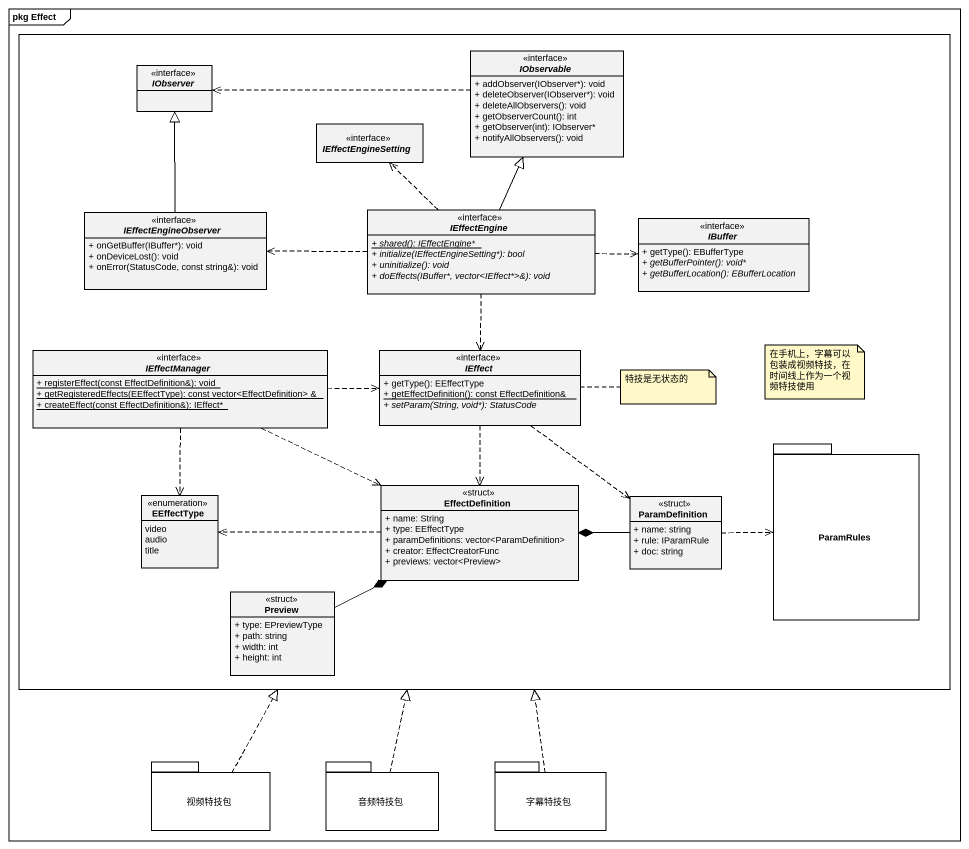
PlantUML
@startuml
mainframe pkg Effect
hide circle
hide empty members
skinparam classAttributeIconSize 0
rectangle " " as rectangle1 {
  interface IObservable {
    + addObserver(IObserver*): void
    + deleteObserver(IObserver*): void
    + deleteAllObservers(): void
    + getObserverCount(): int
    + getObserver(int): IObserver*
    + notifyAllObservers(): void
  }
  interface IObserver
  interface IEffectEngineSetting
  interface IEffectEngineObserver {
    + onGetBuffer(IBuffer*): void
    + onDeviceLost(): void
    + onError(StatusCode, const string&): void
  }
  interface IEffectEngine {
    {static} {abstract} + shared(): IEffectEngine*
    {abstract} + initialize(IEffectEngineSetting*): bool
    {abstract} + uninitialize(): void
    {abstract} + doEffects(IBuffer*, vector<IEffect*>&): void
  }
  interface IBuffer {
    + getType(): EBufferType
    {abstract} + getBufferPointer(): void*
    {abstract} + getBufferLocation(): EBufferLocation
  }
  interface IEffectManager {
    {static} + registerEffect(const EffectDefinition&): void
    {static} + getRegisteredEffects(EEffectType): const vector<EffectDefinition> &
    {static} + createEffect(const EffectDefinition&): IEffect*
  }
  interface IEffect {
    + getType(): EEffectType
    {static} + getEffectDefinition(): const EffectDefinition&
    {abstract} + setParam(String, void*): StatusCode
  }
  package ParamRules {
  }
  class EffectDefinition <<struct>> {
    + name: String
    + type: EEffectType
    + paramDefinitions: vector<ParamDefinition>
    + creator: EffectCreatorFunc
    + previews: vector<Preview>
  }
  enum EEffectType {
    video
    audio
    title
  }
  class ParamDefinition <<struct>> {
    + name: string
    + rule: IParamRule
    + doc: string
  }
  class Preview <<struct>> {
    + type: EPreviewType
    + path: string
    + width: int
    + height: int
  }
}
package 视频特技包 {
}
package 音频特技包 {
}
package 字幕特技包 {
}
IObservable .left.> IObserver
IEffectEngineObserver -up-|> IObserver
IEffectEngine -up-|> IObservable
IEffectEngine .up.> IEffectEngineSetting
IEffectEngine .left.> IEffectEngineObserver
IEffectEngine .right.> IBuffer
IEffectEngine ..> IEffect
IEffectManager .right.> IEffect
IEffectManager .right.> EffectDefinition
IEffectManager ..> EEffectType
IEffect ..> EffectDefinition
IEffect ..> ParamDefinition
EffectDefinition .left.> EEffectType
ParamDefinition .right.> ParamRules
ParamDefinition -left-* EffectDefinition
Preview -right-* EffectDefinition
视频特技包 .up.|> rectangle1
音频特技包 .up.|> rectangle1
字幕特技包 .up.|> rectangle1
note right of IEffect : 特技是无状态的
note as N2
  在手机上，字幕可以包装成视频特技，在时间线上作为一个视频特技使用
end note
@enduml
